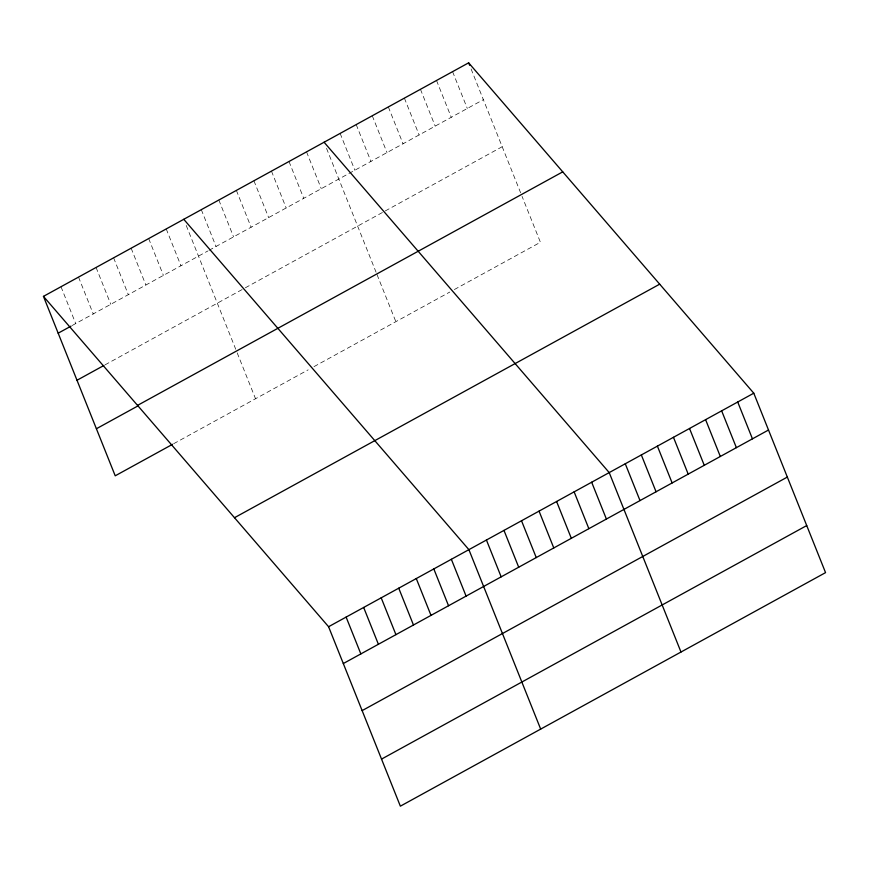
<?xml version="1.0" encoding="UTF-8"?>
<svg xmlns="http://www.w3.org/2000/svg" width="869" height="869" viewBox="0 0 869 869"><rect width="100%" height="100%" fill="white"/><g stroke="black" fill="none" stroke-linecap="round" stroke-linejoin="round"><path stroke-width="0.65" stroke-dasharray="4.34 3.26" d="M72.203 325.484L207.843 250.989M209.016 250.337L483.37 99.653M105.062 364.839L244.211 288.41M245.373 287.769L502.195 146.72M173.681 443.701L308.147 369.846M314.002 366.631L449.773 292.06M454.368 289.54L540.42 242.277L522.063 196.383M471.096 68.966L520.618 192.788M452.586 71.66L467.305 108.473M436.52 80.48L451.25 117.293M420.455 89.301L435.184 126.124M404.389 98.121L419.119 134.945M388.334 106.941L403.053 143.765M372.269 115.773L386.998 152.586M356.203 124.593L370.933 161.406M340.137 133.413L354.867 170.237M326.538 148.371L376.06 272.182M377.027 274.615L395.851 321.671M306.54 151.869L321.269 188.692M288.997 161.504L303.726 198.317M271.465 171.139L286.183 207.952M253.922 180.774L268.651 217.587M236.379 190.398L251.108 227.222M218.847 200.033L233.565 236.857M201.304 209.668L216.033 246.492M186.216 225.44L235.738 349.251M237.183 352.857L255.529 398.741M166.229 228.938L180.948 265.751M148.686 238.573L163.415 275.386M131.143 248.208L145.873 285.021M113.611 257.832L128.33 294.656M96.068 267.467L110.797 304.291M78.525 277.102L93.255 313.926M60.993 286.737L75.712 323.561"/><path stroke-width="1.3" d="M43.45 296.372L468.641 62.829L753.781 393.19L825.55 572.628L400.359 806.171L328.58 626.723L43.45 296.372L115.219 475.81L172.518 444.341M58.18 333.185L71.041 326.125M77.004 380.253L103.9 365.48M137.541 405.388L562.743 171.856M96.394 428.743L138.486 405.627M234.489 517.707L659.69 284.174M328.58 626.723L753.781 393.19M343.309 663.547L768.511 430.014M362.134 710.614L787.336 477.07M381.534 759.104L806.725 525.56M324.083 142.234L609.212 472.595L680.981 652.032M183.761 219.303L468.902 549.664L540.67 729.102M737.716 402.01L752.445 438.834M721.65 410.841L736.38 447.654M705.595 419.662L720.314 456.475M689.53 428.482L704.259 465.306M673.464 437.303L688.194 474.126M657.399 446.123L672.128 482.947M641.344 454.954L656.062 491.767M468.641 62.829L469.629 65.284M625.278 463.774L640.008 500.587M591.67 482.23L606.399 519.043M574.137 491.865L588.856 528.678M556.594 501.489L571.324 538.313M539.052 511.124L553.781 547.948M521.519 520.759L536.249 557.583M503.977 530.394L518.706 567.218M486.434 540.029L501.163 576.842M451.359 559.299L466.088 596.112M433.816 568.923L448.545 605.747M416.284 578.558L431.013 615.382M398.741 588.194L413.47 625.017M381.198 597.829L395.927 634.652M363.666 607.464L378.395 644.277M346.123 617.099L360.852 653.912"/></g></svg>
